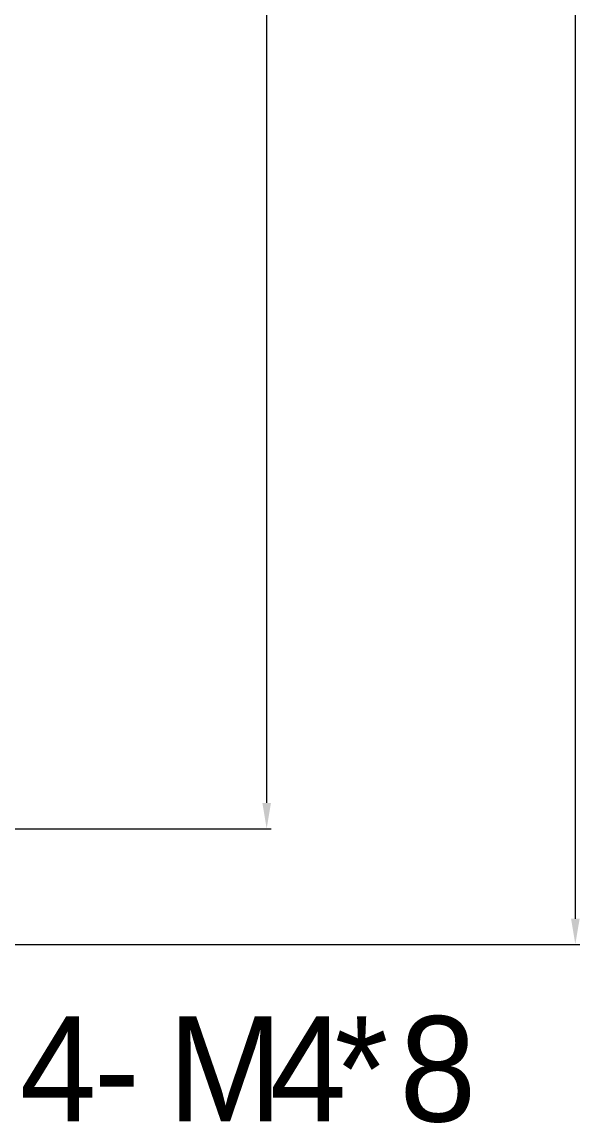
# Model space of a CAD drawing. Header units: millimetres. Extents: x 0 to 588, y 0 to 418.
# Drawn here: x 282.38 to 303.63, y 155.57 to 197.52 of the extents above; entities that cross this region are included whole.
import ezdxf

# ---------------------------------------------------------------- set-up
doc = ezdxf.new("R2010")
doc.units = ezdxf.units.MM

msp = doc.modelspace()

# ---------------------------------------------------------------- hatches: boundary and pattern name
h = msp.add_hatch(color=1)
h.dxf.hatch_style = 2
h.paths.add_polyline_path([(291.533114, 167.765978), (291.696451, 166.785958), (291.859788, 167.765978)])
h = msp.add_hatch(color=1)
h.dxf.hatch_style = 2
h.paths.add_polyline_path([(303.289341, 163.355887), (303.452678, 162.375867), (303.616015, 163.355887)])

# ---------------------------------------------------------------- linework, layer by layer
at = {"color": 1, "lineweight": 0}
for points in [[(291.696451, 167.765978), (291.696451, 230.080564)], [(303.452678, 163.355887), (303.452678, 230.109148)], [(268.65426, 166.785958), (291.872855, 166.785958)], [(271.164756, 162.375867), (303.629082, 162.375867)]]:
    msp.add_lwpolyline(points, dxfattribs=at)

# ---------------------------------------------------------------- texts
at = {"color": 0, "char_height": 4.012124, "attachment_point": 1}
for s, insert in [('{\\fGulim|b0|i0|c0;4}', (282.290848, 159.642462)), ('{\\fGulim|b0|i0|c0;M}', (287.935293, 159.642462)), ('{\\fGulim|b0|i0|c0;4}', (291.815848, 159.642462)), ('{\\fGulim|b0|i0|c0;*}', (294.285293, 159.642462)), ('{\\fGulim|b0|i0|c0;8}', (296.754737, 159.642462)), ('{\\fGulim|b0|i0|c0;-}', (285.11307, 159.642462))]:
    msp.add_mtext(s, dxfattribs=dict(at, insert=insert))

doc.saveas('drawing.dxf')
